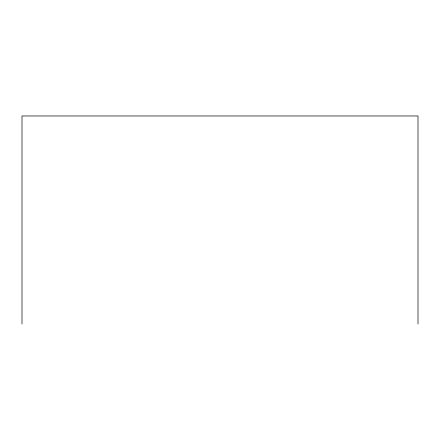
<?xml version="1.0" encoding="UTF-8"?>
<svg xmlns="http://www.w3.org/2000/svg" width="440" height="440" viewBox="0 0 440 440"><rect width="100%" height="100%" fill="white"/><g stroke="black" fill="none" stroke-linecap="round" stroke-linejoin="round"><path stroke-width="0.66" d="M418 324.027L418 115.973L22 115.973L22 324.027"/></g></svg>
